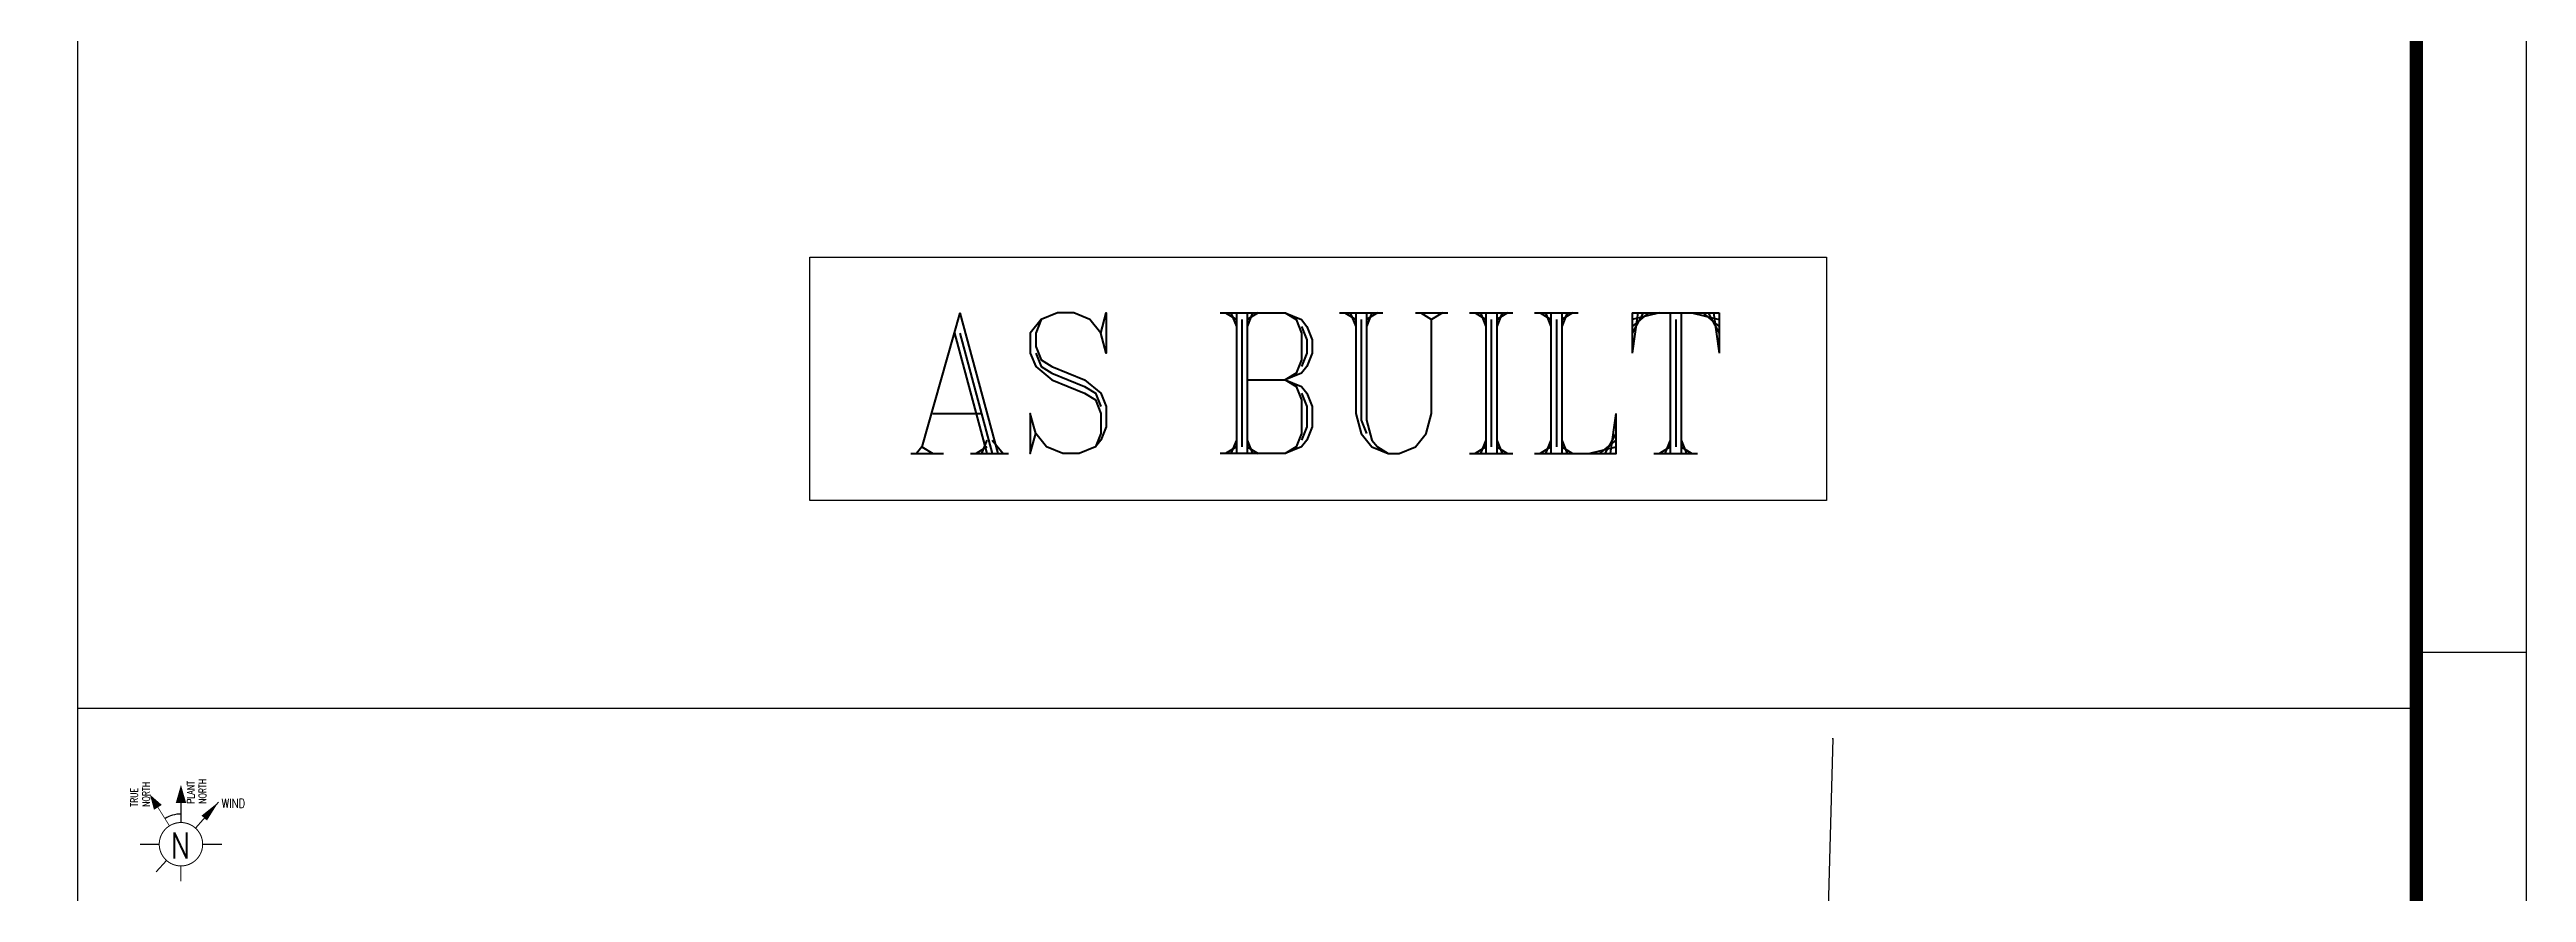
# Model space of a CAD drawing. Extents: x 278807 to 397707, y 326263 to 410363.
# Drawn here: x 380795 to 397707, y 354970 to 360727 of the extents above; entities that cross this region are included whole.
import ezdxf
from ezdxf.enums import TextEntityAlignment as Align

# ---------------------------------------------------------------- set-up
doc = ezdxf.new("R2010")
doc.units = 0
doc.header["$LTSCALE"] = 400
doc.header["$MEASUREMENT"] = 0
doc.layers.get('0').update_dxf_attribs({"linetype": 'CONTINUOUS'})
doc.layers.get('DEFPOINTS').update_dxf_attribs({"linetype": 'CONTINUOUS'})
for name, color, linetype in [('DWG', 2, 'CONTINUOUS'), ('GRID', 8, 'CONTINUOUS'), ('TEXT', 3, 'CONTINUOUS'), ('WORK', 7, 'CONTINUOUS')]:
    doc.layers.add(name, color=color, linetype=linetype)
doc.styles.add('ROMAND', font='romans.shx', dxfattribs={"width": 0.8, "height": 0.625})
doc.styles.add('ROMANT', font='romant.shx')
doc.dimstyles.get("Standard").update_dxf_attribs({"dimtxt": 0.625, "dimasz": 0.6, "dimexe": 0.18, "dimexo": 0.0625, "dimgap": 0.09, "dimtad": 1, "dimdec": 0, "dimzin": 0, "dimdsep": 46, "dimtxsty": 'ROMAND', "dimcen": 0.09, "dimadec": 0, "dimazin": 0, "dimtfac": 1, "dimtdec": 0, "dimtofl": 0, "dimtmove": 0, "dimatfit": 3, "dimfxl": 0, "dimtolj": 1, "dimtzin": 0, "dimarcsym": 0})

# ---------------------------------------------------------------- blocks, each defined once
blk = doc.blocks.new('*D151')
at = {"color": 0, "lineweight": -2}
for p, q in [((392893, 353120), (392973, 356021)), ((392966, 356022), (392973, 356022)), ((392886, 353120), (392893, 353120))]:
    blk.add_line(p, q, dxfattribs=at)
at = {"color": 0}
for points in [[(392973, 356021), (392973, 356021), (392973, 356022)], [(392893, 353120), (392893, 353120), (392893, 353120)]]:
    blk.add_solid(points, dxfattribs=at)
at = {"layer": 'DEFPOINTS', "color": 0}
for p in [(392966, 356022), (392973, 356022), (392886, 353120)]:
    blk.add_point(p, dxfattribs=at)
at = {"color": 0, "insert": (392933, 354571), "char_height": 0.625, "attachment_point": 5, "rotation": 88.4248, "style": 'ROMAND'}
blk.add_mtext('\\A1;2902.90', dxfattribs=at)
blk = doc.blocks.new('*D169')
at = {"color": 0, "lineweight": -2}
blk.add_arc((381692, 355300), 206, 90.1668, 121.8332, dxfattribs=at)
at = {"color": 0}
for points in [[(381692, 355506), (381692, 355506), (381692, 355506)], [(381584, 355475), (381583, 355475), (381583, 355474)]]:
    blk.add_solid(points, dxfattribs=at)
at = {"layer": 'DEFPOINTS', "color": 0}
for p in [(381692, 355685), (381480, 355639), (381654, 355502), (381614, 355425), (381692, 355448)]:
    blk.add_point(p, dxfattribs=at)
at = {"color": 0, "insert": (381635, 355498), "char_height": 0.625, "attachment_point": 5, "rotation": 16, "style": 'ROMAND'}
blk.add_mtext('\\A1;32°', dxfattribs=at)

msp = doc.modelspace()

# ---------------------------------------------------------------- linework, layer by layer
at = {"color": 7}
for p, q in [((380985.639, 408667.026), (380985.639, 327015.105)), ((396953.994, 356610.685), (397706.525, 356610.685))]:
    msp.add_line(p, q, dxfattribs=at)
at = {"color": 7, "const_width": 90.304}
msp.add_lwpolyline([(396953.994, 327015.105), (396953.994, 409419.558), (281816.652, 409419.558)], dxfattribs=at)
at = {"color": 255}
msp.add_lwpolyline([(381480.261, 355638.782, 0, 63, 0), (381534.827, 355551.458, 63, 63, 0)], format="xyseb", dxfattribs=at)
at = {"color": 255, "const_width": 5}
msp.add_lwpolyline([(381613.677, 355425.272), (381480.261, 355638.782)], dxfattribs=at)
at = {"layer": 'DWG', "color": 0}
for points, const_width in [([(381692.229, 355685.022), (381692.229, 355447.797)], 8.839), ([(381543.995, 355299.563), (381412.492, 355299.563)], 8.839), ([(381692.229, 355151.328), (381692.229, 355046.126)], 7.071), ([(381840.463, 355299.563), (381971.965, 355299.563)], 8.839)]:
    msp.add_lwpolyline(points, dxfattribs=dict(at, const_width=const_width))
at = {"layer": 'DWG', "color": 0, "const_width": 6.895}
msp.add_lwpolyline([(381543.995, 355299.563, 1), (381840.463, 355299.563, 1)], format="xyb", close=True, dxfattribs=at)
at = {"layer": 'DWG', "color": 0}
msp.add_solid([(381692.229, 355704.861), (381656.674, 355581.687), (381727.784, 355581.687)], dxfattribs=at)
at = {"layer": 'GRID', "color": 0}
for p, q in [((381790.798, 355410.276), (381948.419, 355587.316)), ((381523.488, 355110.033), (381593.659, 355188.849))]:
    msp.add_line(p, q, dxfattribs=at)
at = {"layer": 'GRID', "color": 0, "elevation": -16747.979}
msp.add_lwpolyline([(381948.419, 355587.316, 0, 49.988, 0), (381851.247, 355478.172, 49.988, 49.988, 0)], format="xyseb", dxfattribs=at)
at = {"layer": 'TEXT'}
msp.add_lwpolyline([(385987.087, 359309.257), (392927.53, 359309.257), (392927.53, 357647.291), (385987.087, 357647.291)], close=True, dxfattribs=at)
at = {"layer": 'WORK'}
msp.add_line((380985.639, 356229.614), (396953.994, 356229.614), dxfattribs=at)
msp.add_lwpolyline([(278806.525, 326262.574), (397706.525, 326262.574), (397706.525, 410362.574), (278806.525, 410362.574)], close=True, dxfattribs=at)

# ---------------------------------------------------------------- texts
at = {"color": 255, "style": 'ROMAND', "width": 0.77}
for s, p in [('TRUE ', (381398.086, 355555.473)), ('NORTH', (381479.039, 355555.473)), ('PLANT', (381783.591, 355576.075)), ('NORTH', (381864.544, 355576.075))]:
    msp.add_text(s, height=50, rotation=90, dxfattribs=at).set_placement(p)
at = {"layer": 'DWG', "color": 0, "style": 'ROMAND', "width": 0.8}
msp.add_text('N', height=176.785, dxfattribs=at).set_placement((381620.837, 355202.749))
at = {"layer": 'GRID', "color": 0, "style": 'ROMAND', "width": 0.8}
msp.add_text('WIND', height=62.4844, dxfattribs=at).set_placement((381970.368, 355547.833, -16747.979))
at = {"layer": 'TEXT', "style": 'ROMANT', "width": 0.9}
msp.add_text('AS BUILT', height=960, dxfattribs=at).set_placement((389453.717, 358448.21), align=Align.MIDDLE)

# ---------------------------------------------------------------- dimensions: what is measured, and where the dimension line sits
at = {"color": 255}
dim = msp.add_aligned_dim(p1=(392886.21, 353120.096), p2=(392966.009, 356021.899), distance=-7.172, dimstyle='Standard', override={"dimtxt": 0.5, "dimasz": 0.6, "dimexe": 0.1, "dimexo": 0.1, "dimgap": 0.1, "dimtad": 1, "dimtih": 0, "dimtoh": 0, "dimdec": 2, "dimtxsty": 'ROMAND', "dimtdec": 2}, dxfattribs=at)
dim.commit()
dim.dimension.update_dxf_attribs({"geometry": '*D151', "text_midpoint": (392932.866, 354570.812)})
dim = msp.add_angular_dim_2l(base=(381654.074, 355502.139), line1=((381692.229, 355685.022), (381692.229, 355447.797)), line2=((381613.677, 355425.272), (381480.261, 355638.782)), dimstyle='Standard', override={"dimtxt": 0.5, "dimasz": 0.6, "dimexe": 0.1, "dimexo": 0.1, "dimgap": 0.1, "dimtad": 1, "dimtih": 0, "dimtoh": 0, "dimdec": 2, "dimtxsty": 'ROMAND', "dimtdec": 2}, dxfattribs=at)
dim.commit()
dim.dimension.update_dxf_attribs({"geometry": '*D169', "text_midpoint": (381635.296, 355498.112)})

doc.saveas('drawing.dxf')
